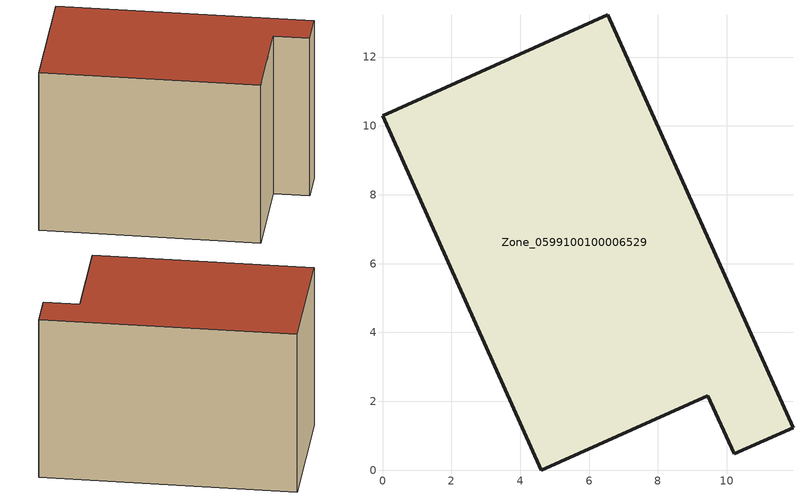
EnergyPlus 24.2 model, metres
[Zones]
Zone_0599100100006529
 floor ground (C_G): 0,10.29 6.54,13.23 11.92,1.24 10.22,0.47 9.45,2.17 4.61,0 z0
 wall outside (C_F): 6.54,13.23 0,10.29 4.61,0 9.45,2.17 10.22,0.47 11.92,1.24 6.54,13.23 z0:9.03
 roof outside (C_R): 11.92,1.24 6.54,13.23 0,10.29 4.61,0 9.45,2.17 10.22,0.47 z9.03
[BUILDING]
Pand.0599100100006529: North Axis=0; Terrain=City; Loads Convergence Tolerance Value=0.04; Temperature Convergence Tolerance Value=0.4; Solar Distribution=FullExterior; Maximum Number of Warmup Days=25; Minimum Number of Warmup Days=1
[Site:Location]
Rotterdam.The.Hague.AP_ZH_NLD Design_Conditions: Latitude=51.96; Longitude=4.45; Time Zone=1; Elevation=-4.5
[SITE:GROUNDTEMPERATURE:BUILDINGSURFACE]
18, 18, 18, 18, 18, 18, 18, 18, 18, 18, 18, 18
[MATERIAL] Thermal Absorptance=0.9; Solar Absorptance=0.7; Visible Absorptance=0.7
Name | Roughness | Thickness | Conductivity | Density | Specific Heat
G.TI.2015-2018 | MediumSmooth | 0.15 | 0.0428571 | 540 | 1210
F.TI.2015-2018 | Rough | 0.3 | 0.0666667 | 1920 | 840
R.TI.2015-2018 | MediumRough | 0.2 | 0.0333333 | 1500 | 1000
[CONSTRUCTION]
C_G: G.TI.2015-2018
C_F: F.TI.2015-2018
C_R: R.TI.2015-2018
[ZONE]
Zone_0599100100006529: Type=1; Multiplier=1; Ceiling Height=Autocalculate; Volume=Autocalculate; Floor Area=autocalculate; Part of Total Floor Area=Yes
[ZONEINFILTRATION:DESIGNFLOWRATE]
Infil_Zone_0599100100006529: Zone or ZoneList or Space or SpaceList=Zone_0599100100006529; Schedule=AlwaysOn; Design Flow Rate Calculation Method=Flow/Area; Flow Rate per Floor Area=0.0015; Constant Term Coefficient=1; Temperature Term Coefficient=0; Velocity Term Coefficient=0; Velocity Squared Term Coefficient=0
[HVACTEMPLATE:ZONE:IDEALLOADSAIRSYSTEM]
Zone_0599100100006529: Maximum Heating Supply Air Temperature=50; Minimum Cooling Supply Air Temperature=13; Maximum Heating Supply Air Humidity Ratio=0.0156; Minimum Cooling Supply Air Humidity Ratio=0.0077; Heating Limit=NoLimit; Cooling Limit=NoLimit; Dehumidification Control Type=ConstantSensibleHeatRatio; Cooling Sensible Heat Ratio=0.7; Dehumidification Setpoint=60; Humidification Control Type=None; Humidification Setpoint=30; Outdoor Air Method=None; Outdoor Air Flow Rate per Person=0.00944; Outdoor Air Flow Rate per Zone Floor Area=0; Outdoor Air Flow Rate per Zone=0; Demand Controlled Ventilation Type=None; Outdoor Air Economizer Type=NoEconomizer; Heat Recovery Type=None; Sensible Heat Recovery Effectiveness=0.7; Latent Heat Recovery Effectiveness=0.65
[ZONECONTROL:THERMOSTAT]
ThermostatControl_Zone_0599100100006529: Zone or ZoneList=Zone_0599100100006529; Control Type Schedule=DualSetpointControlType; Control 1=Thermostat_Zone_0599100100006529; Temperature Difference Between Cutout And Setpoint=0
[THERMOSTATSETPOINT:DUALSETPOINT]
Thermostat_Zone_0599100100006529: Heating Setpoint Temperature Schedule=HeatingSetpoint_Zone_0599100100006529; Cooling Setpoint Temperature Schedule=CoolingSetpoint_Zone_0599100100006529
[SCHEDULE:COMPACT]
HeatingSetpoint_Zone_0599100100006529: Through: 12/31, For: AllDays, Until: 24:00, 21
CoolingSetpoint_Zone_0599100100006529: Through: 12/31, For: AllDays, Until: 24:00, 24
DualSetpointControlType: Through: 12/31, For: AllDays, Until: 24:00, 4
AlwaysOn: Through: 12/31, For: AllDays, Until: 24:00, 1
